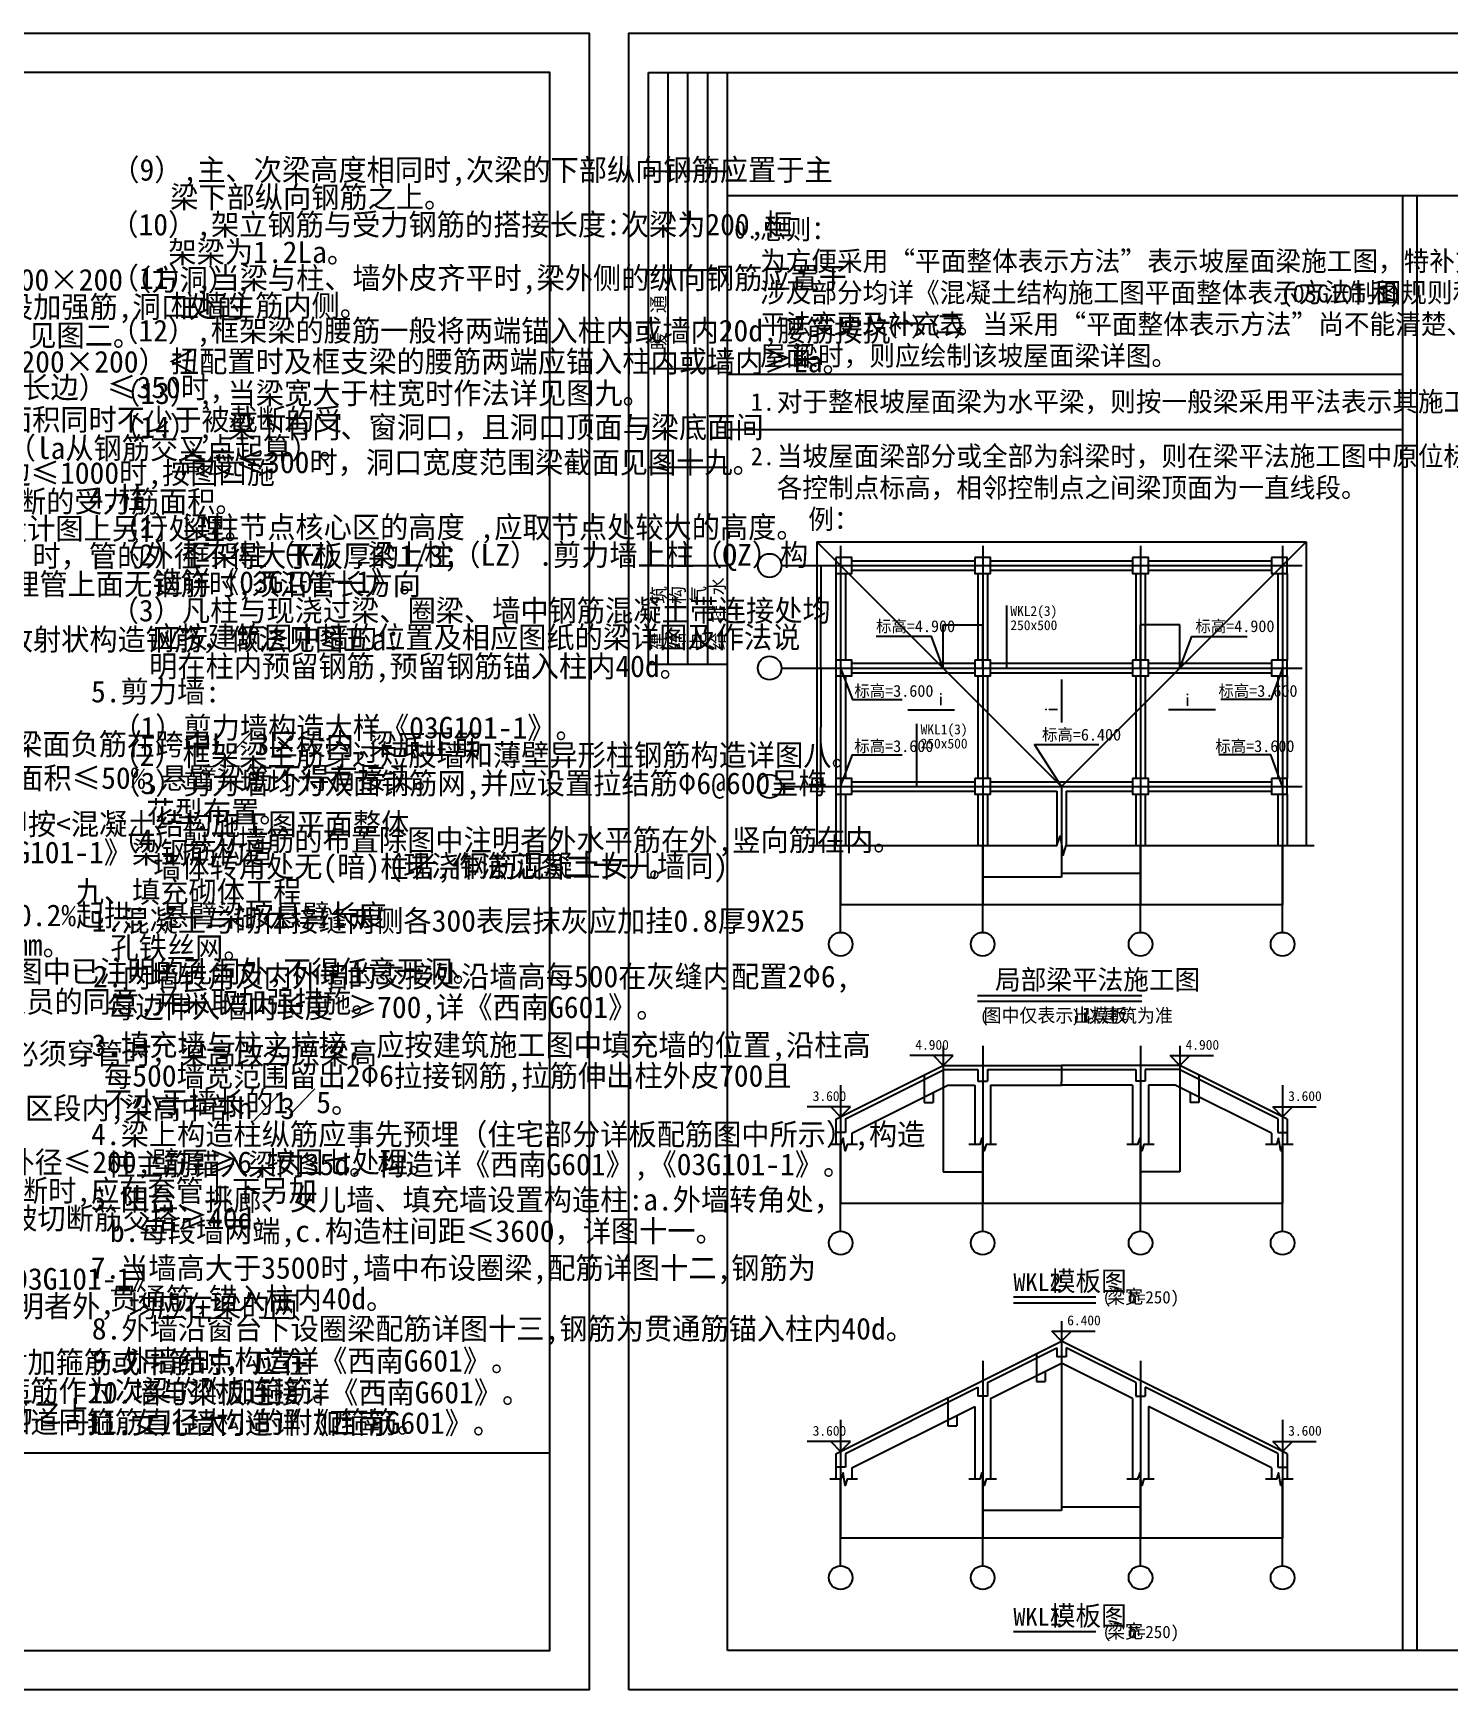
# Model space of a CAD drawing. Header units: metres. Extents: x 353221 to 519218, y 576917 to 745385.
# Drawn here: x 415635 to 451514, y 619717 to 661717 of the extents above; entities that cross this region are included whole.
import ezdxf

# ---------------------------------------------------------------- set-up
doc = ezdxf.new("R2010")
doc.units = ezdxf.units.M
doc.layers.add('PUB_TITLE', color=4, linetype='Continuous')
doc.dimstyles.get("Standard").update_dxf_attribs({"dimtxt": 2.5, "dimasz": 2.5, "dimexe": 1.25, "dimexo": 0.625, "dimtad": 1, "dimcen": 2.5, "dimazin": 3, "dimtfac": 1, "dimtmove": 0, "dimatfit": 3})

# ---------------------------------------------------------------- blocks, each defined once
blk = doc.blocks.new('_LABEL1')
for p, q in [((-150, 20), (-75, 20)), ((-150, 20), (-150, 0)), ((-125, 20), (-125, 0)), ((-100, 20), (-100, 0)), ((-75, 20), (-75, 0)), ((-75, 20), (-75, 0)), ((-75, 20), (0, 20)), ((-50, 20), (-50, 0)), ((-25, 20), (-25, 0)), ((0, 20), (0, 0)), ((-150, 15), (-75, 15)), ((-75, 15), (0, 15)), ((-150, 10), (-75, 10)), ((-75, 10), (0, 10)), ((-150, 5), (-75, 5)), ((-75, 5), (0, 5)), ((-150, 0), (-75, 0)), ((-75, 0), (0, 0))]:
    blk.add_line(p, q)
for s, p in [('建   筑', (-146.45, 15.65)), ('暖  通', (-70.35, 15.73)), ('结   构', (-146.45, 10.91)), ('电   气', (-146.45, 5.65)), ('给 排 水', (-146.45, 0.73))]:
    blk.add_text(s, height=3.51).set_placement(p)
blk = doc.blocks.new('M_S0BKA')
blk.add_lwpolyline([(-0.5, 0.5), (-0.5, -0.5), (0.5, -0.5), (0.5, 0.5)], close=True)
blk = doc.blocks.new('_AXISO')
blk.add_circle((0, 0), 0.5)
blk = doc.blocks.new('_CLOSEDFILLED')
at = {"color": 0, "linetype": 'BYBLOCK'}
blk.add_solid([(-1, 0), (0, 0), (-1, 0)], dxfattribs=at)
blk = doc.blocks.new('*D63')
for p, q in [((444197.45, 646720.49), (443699.2, 646720.49)), ((443699.45, 645620.49), (443699.45, 646720.49)), ((444699.7, 646720.49), (444201.45, 646720.49)), ((444699.45, 645620.49), (444699.45, 646720.49))]:
    blk.add_line(p, q)
at = {"layer": 'Defpoints'}
for p in [(444699.45, 646720.49), (443699.45, 645620.49), (444699.45, 645620.49)]:
    blk.add_point(p, dxfattribs=at)
at = {"layer": 'PUB_TITLE', "xscale": 0.25, "yscale": 0.25}
blk.add_blockref('_CLOSEDFILLED', (443699.45, 646720.49), dxfattribs=at)
at = {"layer": 'PUB_TITLE', "xscale": 0.25, "yscale": 0.25, "rotation": 180}
blk.add_blockref('_CLOSEDFILLED', (444699.45, 646720.49), dxfattribs=at)
at = {"layer": 'PUB_TITLE', "insert": (444199.45, 646720.49), "char_height": 1, "attachment_point": 5}
blk.add_mtext('1000', dxfattribs=at)
blk = doc.blocks.new('*D64')
for p, q in [((438699.45, 645620.49), (438699.45, 646720.49)), ((438699.7, 646720.49), (439197.45, 646720.49)), ((439201.45, 646720.49), (439699.2, 646720.49)), ((439699.45, 645620.49), (439699.45, 646720.49))]:
    blk.add_line(p, q)
at = {"layer": 'Defpoints'}
for p in [(438699.45, 646720.49), (438699.45, 645620.49), (439699.45, 645620.49)]:
    blk.add_point(p, dxfattribs=at)
at = {"layer": 'PUB_TITLE', "xscale": 0.25, "yscale": 0.25, "rotation": 180}
blk.add_blockref('_CLOSEDFILLED', (438699.45, 646720.49), dxfattribs=at)
at = {"layer": 'PUB_TITLE', "xscale": 0.25, "yscale": 0.25}
blk.add_blockref('_CLOSEDFILLED', (439699.45, 646720.49), dxfattribs=at)
at = {"layer": 'PUB_TITLE', "insert": (439199.45, 646720.49), "char_height": 1, "attachment_point": 5}
blk.add_mtext('1000', dxfattribs=at)
blk = doc.blocks.new('*D65')
for p, q in [((435599.45, 648220.49), (435599.45, 646920.49)), ((435599.2, 646920.49), (435598.95, 646920.49)), ((435599.45, 645620.49), (435599.45, 646920.49)), ((435599.45, 646920.49), (435599.45, 646920.49)), ((435599.7, 646920.49), (435599.95, 646920.49))]:
    blk.add_line(p, q)
at = {"layer": 'Defpoints'}
for p in [(435599.45, 648220.49), (435599.45, 646920.49), (435599.45, 645620.49)]:
    blk.add_point(p, dxfattribs=at)
at = {"layer": 'PUB_TITLE', "xscale": 0.25, "yscale": 0.25}
blk.add_blockref('_CLOSEDFILLED', (435599.45, 646920.49), dxfattribs=at)
at = {"layer": 'PUB_TITLE', "xscale": 0.25, "yscale": 0.25, "rotation": 180}
blk.add_blockref('_CLOSEDFILLED', (435599.45, 646920.49), dxfattribs=at)
at = {"layer": 'PUB_TITLE', "insert": (435599.45, 646921.615), "char_height": 1, "attachment_point": 5}
blk.add_mtext('0', dxfattribs=at)
blk = doc.blocks.new('*D103')
for p, q in [((443699.45, 641120.49), (443699.45, 639620.49)), ((447299.45, 641120.49), (447299.45, 639620.49)), ((445497.45, 639620.49), (443699.2, 639620.49)), ((447299.7, 639620.49), (445501.45, 639620.49))]:
    blk.add_line(p, q)
at = {"layer": 'Defpoints'}
for p in [(443699.45, 641120.49), (447299.45, 641120.49), (447299.45, 639620.49)]:
    blk.add_point(p, dxfattribs=at)
at = {"layer": 'PUB_TITLE', "xscale": 0.25, "yscale": 0.25}
blk.add_blockref('_CLOSEDFILLED', (443699.45, 639620.49), dxfattribs=at)
at = {"layer": 'PUB_TITLE', "xscale": 0.25, "yscale": 0.25, "rotation": 180}
blk.add_blockref('_CLOSEDFILLED', (447299.45, 639620.49), dxfattribs=at)
at = {"layer": 'PUB_TITLE', "insert": (445499.45, 639620.49), "char_height": 1, "attachment_point": 5}
blk.add_mtext('3600', dxfattribs=at)
blk = doc.blocks.new('*D104')
for p, q in [((439699.45, 641120.49), (439699.45, 640320.49)), ((441699.45, 641120.49), (441699.45, 640320.49)), ((440697.45, 640320.49), (439699.2, 640320.49)), ((441699.7, 640320.49), (440701.45, 640320.49))]:
    blk.add_line(p, q)
at = {"layer": 'Defpoints'}
for p in [(439699.45, 641120.49), (441699.45, 641120.49), (441699.45, 640320.49)]:
    blk.add_point(p, dxfattribs=at)
at = {"layer": 'PUB_TITLE', "xscale": 0.25, "yscale": 0.25}
blk.add_blockref('_CLOSEDFILLED', (439699.45, 640320.49), dxfattribs=at)
at = {"layer": 'PUB_TITLE', "xscale": 0.25, "yscale": 0.25, "rotation": 180}
blk.add_blockref('_CLOSEDFILLED', (441699.45, 640320.49), dxfattribs=at)
at = {"layer": 'PUB_TITLE', "insert": (440699.45, 640320.49), "char_height": 1, "attachment_point": 5}
blk.add_mtext('2000', dxfattribs=at)
blk = doc.blocks.new('*D105')
for p, q in [((439699.45, 641120.49), (439699.45, 639620.49)), ((443699.45, 641120.49), (443699.45, 639620.49)), ((441697.45, 639620.49), (439699.2, 639620.49)), ((443699.7, 639620.49), (441701.45, 639620.49))]:
    blk.add_line(p, q)
at = {"layer": 'Defpoints'}
for p in [(439699.45, 641120.49), (443699.45, 641120.49), (443699.45, 639620.49)]:
    blk.add_point(p, dxfattribs=at)
at = {"layer": 'PUB_TITLE', "xscale": 0.25, "yscale": 0.25}
blk.add_blockref('_CLOSEDFILLED', (439699.45, 639620.49), dxfattribs=at)
at = {"layer": 'PUB_TITLE', "xscale": 0.25, "yscale": 0.25, "rotation": 180}
blk.add_blockref('_CLOSEDFILLED', (443699.45, 639620.49), dxfattribs=at)
at = {"layer": 'PUB_TITLE', "insert": (441699.45, 639620.49), "char_height": 1, "attachment_point": 5}
blk.add_mtext('4000', dxfattribs=at)
blk = doc.blocks.new('*D106')
for p, q in [((441699.45, 641120.49), (441699.45, 640420.49)), ((443699.45, 641120.49), (443699.45, 640420.49)), ((441699.7, 640420.49), (442697.45, 640420.49)), ((442701.45, 640420.49), (443699.2, 640420.49))]:
    blk.add_line(p, q)
at = {"layer": 'Defpoints'}
for p in [(441699.45, 641120.49), (443699.45, 641120.49), (441699.45, 640420.49)]:
    blk.add_point(p, dxfattribs=at)
at = {"layer": 'PUB_TITLE', "xscale": 0.25, "yscale": 0.25, "rotation": 180}
blk.add_blockref('_CLOSEDFILLED', (441699.45, 640420.49), dxfattribs=at)
at = {"layer": 'PUB_TITLE', "xscale": 0.25, "yscale": 0.25}
blk.add_blockref('_CLOSEDFILLED', (443699.45, 640420.49), dxfattribs=at)
at = {"layer": 'PUB_TITLE', "insert": (442699.45, 640420.49), "char_height": 1, "attachment_point": 5}
blk.add_mtext('2000', dxfattribs=at)
blk = doc.blocks.new('*D107')
for p, q in [((436099.45, 641120.49), (436099.45, 639620.49)), ((439699.45, 641120.49), (439699.45, 639620.49)), ((437897.45, 639620.49), (436099.2, 639620.49)), ((439699.7, 639620.49), (437901.45, 639620.49))]:
    blk.add_line(p, q)
at = {"layer": 'Defpoints'}
for p in [(436099.45, 641120.49), (439699.45, 641120.49), (439699.45, 639620.49)]:
    blk.add_point(p, dxfattribs=at)
at = {"layer": 'PUB_TITLE', "xscale": 0.25, "yscale": 0.25}
blk.add_blockref('_CLOSEDFILLED', (436099.45, 639620.49), dxfattribs=at)
at = {"layer": 'PUB_TITLE', "xscale": 0.25, "yscale": 0.25, "rotation": 180}
blk.add_blockref('_CLOSEDFILLED', (439699.45, 639620.49), dxfattribs=at)
at = {"layer": 'PUB_TITLE', "insert": (437899.45, 639620.49), "char_height": 1, "attachment_point": 5}
blk.add_mtext('3600', dxfattribs=at)
blk = doc.blocks.new('*D108')
for p, q in [((445179.14, 635305.57), (445179.14, 634606.21)), ((444955.53, 634858.36), (444955.53, 634606.21)), ((445064.335, 634606.21), (444955.28, 634606.21)), ((445179.39, 634606.21), (445070.335, 634606.21))]:
    blk.add_line(p, q)
at = {"layer": 'Defpoints'}
for p in [(445179.14, 635305.57), (444955.53, 634858.36), (445179.14, 634606.21)]:
    blk.add_point(p, dxfattribs=at)
at = {"layer": 'PUB_TITLE', "xscale": 0.25, "yscale": 0.25}
blk.add_blockref('_CLOSEDFILLED', (444955.53, 634606.21), dxfattribs=at)
at = {"layer": 'PUB_TITLE', "xscale": 0.25, "yscale": 0.25, "rotation": 180}
blk.add_blockref('_CLOSEDFILLED', (445179.14, 634606.21), dxfattribs=at)
at = {"layer": 'PUB_TITLE', "insert": (445067.335, 634606.21), "char_height": 1, "attachment_point": 5}
blk.add_mtext('223,61', dxfattribs=at)
blk = doc.blocks.new('*D109')
for p, q in [((441699.45, 635545.41), (441699.45, 635126.75)), ((441699.2, 635126.75), (441698.95, 635126.75)), ((441699.45, 635045.41), (441699.45, 635126.75)), ((441699.45, 635126.75), (441699.45, 635126.75)), ((441699.7, 635126.75), (441699.95, 635126.75))]:
    blk.add_line(p, q)
at = {"layer": 'Defpoints'}
for p in [(441699.45, 635545.41), (441699.45, 635126.75), (441699.45, 635045.41)]:
    blk.add_point(p, dxfattribs=at)
at = {"layer": 'PUB_TITLE', "xscale": 0.25, "yscale": 0.25}
blk.add_blockref('_CLOSEDFILLED', (441699.45, 635126.75), dxfattribs=at)
at = {"layer": 'PUB_TITLE', "xscale": 0.25, "yscale": 0.25, "rotation": 180}
blk.add_blockref('_CLOSEDFILLED', (441699.45, 635126.75), dxfattribs=at)
at = {"layer": 'PUB_TITLE', "insert": (441699.45, 635127.875), "char_height": 1, "attachment_point": 5}
blk.add_mtext('0', dxfattribs=at)
blk = doc.blocks.new('*D110')
for p, q in [((438219.77, 635305.57), (438219.77, 634606.21)), ((438443.38, 634858.36), (438443.38, 634606.21)), ((438220.02, 634606.21), (438328.575, 634606.21)), ((438334.575, 634606.21), (438443.13, 634606.21))]:
    blk.add_line(p, q)
at = {"layer": 'Defpoints'}
for p in [(438219.77, 635305.57), (438443.38, 634858.36), (438219.77, 634606.21)]:
    blk.add_point(p, dxfattribs=at)
at = {"layer": 'PUB_TITLE', "xscale": 0.25, "yscale": 0.25, "rotation": 180}
blk.add_blockref('_CLOSEDFILLED', (438219.77, 634606.21), dxfattribs=at)
at = {"layer": 'PUB_TITLE', "xscale": 0.25, "yscale": 0.25}
blk.add_blockref('_CLOSEDFILLED', (438443.38, 634606.21), dxfattribs=at)
at = {"layer": 'PUB_TITLE', "insert": (438331.575, 634606.21), "char_height": 1, "attachment_point": 5}
blk.add_mtext('223,61', dxfattribs=at)
blk = doc.blocks.new('*D111')
for p, q in [((441059.77, 628240.78), (441059.77, 627531.96)), ((441060.02, 627531.96), (441168.575, 627531.96)), ((441174.575, 627531.96), (441283.13, 627531.96)), ((441283.38, 627793.56), (441283.38, 627531.96))]:
    blk.add_line(p, q)
at = {"layer": 'Defpoints'}
for p in [(441059.77, 628240.78), (441059.77, 627531.96), (441283.38, 627793.56)]:
    blk.add_point(p, dxfattribs=at)
at = {"layer": 'PUB_TITLE', "xscale": 0.25, "yscale": 0.25, "rotation": 180}
blk.add_blockref('_CLOSEDFILLED', (441059.77, 627531.96), dxfattribs=at)
at = {"layer": 'PUB_TITLE', "xscale": 0.25, "yscale": 0.25}
blk.add_blockref('_CLOSEDFILLED', (441283.38, 627531.96), dxfattribs=at)
at = {"layer": 'PUB_TITLE', "insert": (441171.575, 627531.96), "char_height": 1, "attachment_point": 5}
blk.add_mtext('223,61', dxfattribs=at)
blk = doc.blocks.new('*D112')
for p, q in [((441699.45, 625060.62), (441699.45, 624360.62)), ((443699.45, 625060.62), (443699.45, 624360.62)), ((441699.7, 624360.62), (442697.45, 624360.62)), ((442701.45, 624360.62), (443699.2, 624360.62))]:
    blk.add_line(p, q)
at = {"layer": 'Defpoints'}
for p in [(441699.45, 625060.62), (443699.45, 625060.62), (441699.45, 624360.62)]:
    blk.add_point(p, dxfattribs=at)
at = {"layer": 'PUB_TITLE', "xscale": 0.25, "yscale": 0.25, "rotation": 180}
blk.add_blockref('_CLOSEDFILLED', (441699.45, 624360.62), dxfattribs=at)
at = {"layer": 'PUB_TITLE', "xscale": 0.25, "yscale": 0.25}
blk.add_blockref('_CLOSEDFILLED', (443699.45, 624360.62), dxfattribs=at)
at = {"layer": 'PUB_TITLE', "insert": (442699.45, 624360.62), "char_height": 1, "attachment_point": 5}
blk.add_mtext('2000', dxfattribs=at)
blk = doc.blocks.new('*D113')
for p, q in [((439699.45, 625060.62), (439699.45, 624260.62)), ((441699.45, 625060.62), (441699.45, 624260.62)), ((440697.45, 624260.62), (439699.2, 624260.62)), ((441699.7, 624260.62), (440701.45, 624260.62))]:
    blk.add_line(p, q)
at = {"layer": 'Defpoints'}
for p in [(439699.45, 625060.62), (441699.45, 625060.62), (441699.45, 624260.62)]:
    blk.add_point(p, dxfattribs=at)
at = {"layer": 'PUB_TITLE', "xscale": 0.25, "yscale": 0.25}
blk.add_blockref('_CLOSEDFILLED', (439699.45, 624260.62), dxfattribs=at)
at = {"layer": 'PUB_TITLE', "xscale": 0.25, "yscale": 0.25, "rotation": 180}
blk.add_blockref('_CLOSEDFILLED', (441699.45, 624260.62), dxfattribs=at)
at = {"layer": 'PUB_TITLE', "insert": (440699.45, 624260.62), "char_height": 1, "attachment_point": 5}
blk.add_mtext('2000', dxfattribs=at)
blk = doc.blocks.new('*D114')
for p, q in [((438819.77, 627120.78), (438819.77, 626411.96)), ((439043.38, 626673.56), (439043.38, 626411.96)), ((438820.02, 626411.96), (438928.575, 626411.96)), ((438934.575, 626411.96), (439043.13, 626411.96))]:
    blk.add_line(p, q)
at = {"layer": 'Defpoints'}
for p in [(438819.77, 627120.78), (439043.38, 626673.56), (438819.77, 626411.96)]:
    blk.add_point(p, dxfattribs=at)
at = {"layer": 'PUB_TITLE', "xscale": 0.25, "yscale": 0.25, "rotation": 180}
blk.add_blockref('_CLOSEDFILLED', (438819.77, 626411.96), dxfattribs=at)
at = {"layer": 'PUB_TITLE', "xscale": 0.25, "yscale": 0.25}
blk.add_blockref('_CLOSEDFILLED', (439043.38, 626411.96), dxfattribs=at)
at = {"layer": 'PUB_TITLE', "insert": (438931.575, 626411.96), "char_height": 1, "attachment_point": 5}
blk.add_mtext('223,61', dxfattribs=at)
blk = doc.blocks.new('*D115')
for p, q in [((436099.45, 633545.41), (436099.45, 632045.41)), ((439699.45, 633545.41), (439699.45, 632045.41)), ((437897.45, 632045.41), (436099.2, 632045.41)), ((439699.7, 632045.41), (437901.45, 632045.41))]:
    blk.add_line(p, q)
at = {"layer": 'Defpoints'}
for p in [(436099.45, 633545.41), (439699.45, 633545.41), (439699.45, 632045.41)]:
    blk.add_point(p, dxfattribs=at)
at = {"layer": 'PUB_TITLE', "xscale": 0.25, "yscale": 0.25}
blk.add_blockref('_CLOSEDFILLED', (436099.45, 632045.41), dxfattribs=at)
at = {"layer": 'PUB_TITLE', "xscale": 0.25, "yscale": 0.25, "rotation": 180}
blk.add_blockref('_CLOSEDFILLED', (439699.45, 632045.41), dxfattribs=at)
at = {"layer": 'PUB_TITLE', "insert": (437899.45, 632045.41), "char_height": 1, "attachment_point": 5}
blk.add_mtext('3600', dxfattribs=at)
blk = doc.blocks.new('*D116')
for p, q in [((439699.45, 633545.41), (439699.45, 632045.41)), ((443699.45, 633545.41), (443699.45, 632045.41)), ((441697.45, 632045.41), (439699.2, 632045.41)), ((443699.7, 632045.41), (441701.45, 632045.41))]:
    blk.add_line(p, q)
at = {"layer": 'Defpoints'}
for p in [(439699.45, 633545.41), (443699.45, 633545.41), (443699.45, 632045.41)]:
    blk.add_point(p, dxfattribs=at)
at = {"layer": 'PUB_TITLE', "xscale": 0.25, "yscale": 0.25}
blk.add_blockref('_CLOSEDFILLED', (439699.45, 632045.41), dxfattribs=at)
at = {"layer": 'PUB_TITLE', "xscale": 0.25, "yscale": 0.25, "rotation": 180}
blk.add_blockref('_CLOSEDFILLED', (443699.45, 632045.41), dxfattribs=at)
at = {"layer": 'PUB_TITLE', "insert": (441699.45, 632045.41), "char_height": 1, "attachment_point": 5}
blk.add_mtext('4000', dxfattribs=at)
blk = doc.blocks.new('*D117')
for p, q in [((443699.45, 633545.41), (443699.45, 632045.41)), ((447299.45, 633545.41), (447299.45, 632045.41)), ((445497.45, 632045.41), (443699.2, 632045.41)), ((447299.7, 632045.41), (445501.45, 632045.41))]:
    blk.add_line(p, q)
at = {"layer": 'Defpoints'}
for p in [(443699.45, 633545.41), (447299.45, 633545.41), (447299.45, 632045.41)]:
    blk.add_point(p, dxfattribs=at)
at = {"layer": 'PUB_TITLE', "xscale": 0.25, "yscale": 0.25}
blk.add_blockref('_CLOSEDFILLED', (443699.45, 632045.41), dxfattribs=at)
at = {"layer": 'PUB_TITLE', "xscale": 0.25, "yscale": 0.25, "rotation": 180}
blk.add_blockref('_CLOSEDFILLED', (447299.45, 632045.41), dxfattribs=at)
at = {"layer": 'PUB_TITLE', "insert": (445499.45, 632045.41), "char_height": 1, "attachment_point": 5}
blk.add_mtext('3600', dxfattribs=at)
blk = doc.blocks.new('*D118')
for p, q in [((438699.45, 633545.41), (438699.45, 632845.41)), ((439699.45, 633545.41), (439699.45, 632845.41)), ((438699.7, 632845.41), (439197.45, 632845.41)), ((439201.45, 632845.41), (439699.2, 632845.41))]:
    blk.add_line(p, q)
at = {"layer": 'Defpoints'}
for p in [(438699.45, 633545.41), (439699.45, 633545.41), (438699.45, 632845.41)]:
    blk.add_point(p, dxfattribs=at)
at = {"layer": 'PUB_TITLE', "xscale": 0.25, "yscale": 0.25, "rotation": 180}
blk.add_blockref('_CLOSEDFILLED', (438699.45, 632845.41), dxfattribs=at)
at = {"layer": 'PUB_TITLE', "xscale": 0.25, "yscale": 0.25}
blk.add_blockref('_CLOSEDFILLED', (439699.45, 632845.41), dxfattribs=at)
at = {"layer": 'PUB_TITLE', "insert": (439199.45, 632845.41), "char_height": 1, "attachment_point": 5}
blk.add_mtext('1000', dxfattribs=at)
blk = doc.blocks.new('*D119')
for p, q in [((443699.45, 633545.41), (443699.45, 632845.41)), ((444699.45, 633545.41), (444699.45, 632845.41)), ((444197.45, 632845.41), (443699.2, 632845.41)), ((444699.7, 632845.41), (444201.45, 632845.41))]:
    blk.add_line(p, q)
at = {"layer": 'Defpoints'}
for p in [(443699.45, 633545.41), (444699.45, 633545.41), (444699.45, 632845.41)]:
    blk.add_point(p, dxfattribs=at)
at = {"layer": 'PUB_TITLE', "xscale": 0.25, "yscale": 0.25}
blk.add_blockref('_CLOSEDFILLED', (443699.45, 632845.41), dxfattribs=at)
at = {"layer": 'PUB_TITLE', "xscale": 0.25, "yscale": 0.25, "rotation": 180}
blk.add_blockref('_CLOSEDFILLED', (444699.45, 632845.41), dxfattribs=at)
at = {"layer": 'PUB_TITLE', "insert": (444199.45, 632845.41), "char_height": 1, "attachment_point": 5}
blk.add_mtext('1000', dxfattribs=at)
blk = doc.blocks.new('*D120')
for p, q in [((443699.45, 625060.62), (443699.45, 623560.62)), ((447299.45, 625060.62), (447299.45, 623560.62)), ((445497.45, 623560.62), (443699.2, 623560.62)), ((447299.7, 623560.62), (445501.45, 623560.62))]:
    blk.add_line(p, q)
at = {"layer": 'Defpoints'}
for p in [(443699.45, 625060.62), (447299.45, 625060.62), (447299.45, 623560.62)]:
    blk.add_point(p, dxfattribs=at)
at = {"layer": 'PUB_TITLE', "xscale": 0.25, "yscale": 0.25}
blk.add_blockref('_CLOSEDFILLED', (443699.45, 623560.62), dxfattribs=at)
at = {"layer": 'PUB_TITLE', "xscale": 0.25, "yscale": 0.25, "rotation": 180}
blk.add_blockref('_CLOSEDFILLED', (447299.45, 623560.62), dxfattribs=at)
at = {"layer": 'PUB_TITLE', "insert": (445499.45, 623560.62), "char_height": 1, "attachment_point": 5}
blk.add_mtext('3600', dxfattribs=at)
blk = doc.blocks.new('*D121')
for p, q in [((436099.45, 625060.62), (436099.45, 623560.62)), ((439699.45, 625060.62), (439699.45, 623560.62)), ((437897.45, 623560.62), (436099.2, 623560.62)), ((439699.7, 623560.62), (437901.45, 623560.62))]:
    blk.add_line(p, q)
at = {"layer": 'Defpoints'}
for p in [(436099.45, 625060.62), (439699.45, 625060.62), (439699.45, 623560.62)]:
    blk.add_point(p, dxfattribs=at)
at = {"layer": 'PUB_TITLE', "xscale": 0.25, "yscale": 0.25}
blk.add_blockref('_CLOSEDFILLED', (436099.45, 623560.62), dxfattribs=at)
at = {"layer": 'PUB_TITLE', "xscale": 0.25, "yscale": 0.25, "rotation": 180}
blk.add_blockref('_CLOSEDFILLED', (439699.45, 623560.62), dxfattribs=at)
at = {"layer": 'PUB_TITLE', "insert": (437899.45, 623560.62), "char_height": 1, "attachment_point": 5}
blk.add_mtext('3600', dxfattribs=at)
blk = doc.blocks.new('*D122')
for p, q in [((439699.45, 625060.62), (439699.45, 623560.62)), ((443699.45, 625060.62), (443699.45, 623560.62)), ((441697.45, 623560.62), (439699.2, 623560.62)), ((443699.7, 623560.62), (441701.45, 623560.62))]:
    blk.add_line(p, q)
at = {"layer": 'Defpoints'}
for p in [(439699.45, 625060.62), (443699.45, 625060.62), (443699.45, 623560.62)]:
    blk.add_point(p, dxfattribs=at)
at = {"layer": 'PUB_TITLE', "xscale": 0.25, "yscale": 0.25}
blk.add_blockref('_CLOSEDFILLED', (439699.45, 623560.62), dxfattribs=at)
at = {"layer": 'PUB_TITLE', "xscale": 0.25, "yscale": 0.25, "rotation": 180}
blk.add_blockref('_CLOSEDFILLED', (443699.45, 623560.62), dxfattribs=at)
at = {"layer": 'PUB_TITLE', "insert": (441699.45, 623560.62), "char_height": 1, "attachment_point": 5}
blk.add_mtext('4000', dxfattribs=at)
blk = doc.blocks.new('*D123')
for p, q in [((435599.45, 645620.49), (435599.45, 644120.49)), ((435599.2, 644120.49), (435598.95, 644120.49)), ((435599.45, 642620.49), (435599.45, 644120.49)), ((435599.45, 644120.49), (435599.45, 644120.49)), ((435599.7, 644120.49), (435599.95, 644120.49))]:
    blk.add_line(p, q)
at = {"layer": 'Defpoints'}
for p in [(435599.45, 645620.49), (435599.45, 644120.49), (435599.45, 642620.49)]:
    blk.add_point(p, dxfattribs=at)
at = {"layer": 'PUB_TITLE', "xscale": 0.25, "yscale": 0.25}
blk.add_blockref('_CLOSEDFILLED', (435599.45, 644120.49), dxfattribs=at)
at = {"layer": 'PUB_TITLE', "xscale": 0.25, "yscale": 0.25, "rotation": 180}
blk.add_blockref('_CLOSEDFILLED', (435599.45, 644120.49), dxfattribs=at)
at = {"layer": 'PUB_TITLE', "insert": (435599.45, 644121.615), "char_height": 1, "attachment_point": 5}
blk.add_mtext('0', dxfattribs=at)

msp = doc.modelspace()

# ---------------------------------------------------------------- linework, layer by layer
at = {"layer": 'PUB_TITLE'}
for p, q in [((450348.48, 620716.65), (450348.48, 657588.02)), ((450713.72, 620716.65), (450713.72, 657588.02)), ((450348.48, 653059.72), (433230.4, 653059.72)), ((450348.48, 651663.9), (433230.4, 651663.9)), ((435499.45, 648820.49), (447899.45, 648820.49)), ((435499.45, 648820.49), (441699.45, 642620.49)), ((435499.45, 648820.49), (435499.45, 641120.49)), ((436099.45, 648720.49), (436099.45, 641120.49)), ((439699.45, 648720.49), (439699.45, 641120.49)), ((447899.45, 648820.49), (441699.45, 642620.49)), ((443699.45, 648720.49), (443699.45, 641120.49)), ((447299.45, 648720.49), (447299.45, 641120.49)), ((447899.45, 648820.49), (447899.45, 641120.49)), ((434599.45, 648220.49), (435599.45, 648220.49)), ((435599.45, 648220.49), (447799.45, 648220.49)), ((436379.45, 648340.49), (439499.45, 648340.49)), ((436379.45, 648100.49), (439499.45, 648100.49)), ((439899.45, 648340.49), (443499.45, 648340.49)), ((439899.45, 648100.49), (443499.45, 648100.49)), ((443899.45, 648340.49), (447019.45, 648340.49)), ((443899.45, 648100.49), (447019.45, 648100.49)), ((435979.45, 648020.49), (435979.45, 645820.49)), ((436219.45, 648020.49), (436219.45, 645820.49)), ((439579.45, 648020.49), (439579.45, 645820.49)), ((439819.45, 648020.49), (439819.45, 645820.49)), ((443579.45, 648020.49), (443579.45, 645820.49)), ((443819.45, 648020.49), (443819.45, 645820.49)), ((447179.45, 648020.49), (447179.45, 645820.49)), ((447419.45, 648020.49), (447419.45, 645820.49)), ((440299.45, 647206.56), (440299.45, 645620.49)), ((434599.45, 645620.49), (435599.45, 645620.49)), ((435599.45, 645620.49), (447799.45, 645620.49)), ((436379.45, 645740.49), (439499.45, 645740.49)), ((439899.45, 645740.49), (443499.45, 645740.49)), ((443899.45, 645740.49), (447019.45, 645740.49)), ((435979.45, 645420.49), (435979.45, 642820.49)), ((436219.45, 645420.49), (436219.45, 642820.49)), ((436379.45, 645500.49), (439499.45, 645500.49)), ((439579.45, 645420.49), (439579.45, 642820.49)), ((439819.45, 645420.49), (439819.45, 642820.49)), ((439899.45, 645500.49), (443499.45, 645500.49)), ((443579.45, 645420.49), (443579.45, 642820.49)), ((443819.45, 645420.49), (443819.45, 642820.49)), ((443899.45, 645500.49), (447019.45, 645500.49)), ((447179.45, 645420.49), (447179.45, 642820.49)), ((447419.45, 645420.49), (447419.45, 642820.49)), ((438024.76, 644206.56), (438024.76, 642620.49)), ((441011.66, 643685.32), (442643.64, 643685.32)), ((441699.45, 642620.49), (441011.66, 643685.32)), ((434599.45, 642620.49), (435599.45, 642620.49)), ((435599.45, 642620.49), (447799.45, 642620.49)), ((436379.45, 642740.49), (439499.45, 642740.49)), ((439899.45, 642740.49), (443499.45, 642740.49)), ((441699.45, 642620.49), (441699.45, 641120.49)), ((443899.45, 642740.49), (447019.45, 642740.49)), ((435979.45, 642420.49), (435979.45, 641120.49)), ((436219.45, 642420.49), (436219.45, 641120.49)), ((436379.45, 642500.49), (439499.45, 642500.49)), ((439579.45, 642420.49), (439579.45, 641120.49)), ((439819.45, 642420.49), (439819.45, 641120.49)), ((439899.45, 642500.49), (441579.45, 642500.49)), ((441579.45, 642500.49), (441579.45, 641120.49)), ((441819.45, 642500.49), (441819.45, 641120.49)), ((441819.45, 642500.49), (443499.45, 642500.49)), ((443579.45, 642420.49), (443579.45, 641120.49)), ((443819.45, 642420.49), (443819.45, 641120.49)), ((443899.45, 642500.49), (447019.45, 642500.49)), ((447179.45, 642420.49), (447179.45, 641120.49)), ((447419.45, 642420.49), (447419.45, 641120.49)), ((436099.45, 638920.49), (436099.45, 641120.49)), ((439699.45, 638920.49), (439699.45, 641120.49)), ((443699.45, 638920.49), (443699.45, 641120.49)), ((447299.45, 638920.49), (447299.45, 641120.49)), ((438699.45, 636045.41), (438699.45, 633545.41)), ((439699.45, 636045.41), (439699.45, 633545.41)), ((443699.45, 636045.41), (443699.45, 633545.41)), ((444699.45, 636045.41), (444699.45, 633545.41)), ((435979.45, 634185.41), (438699.45, 635545.41)), ((438699.45, 635795.41), (437849.45, 635795.41)), ((438449.45, 635795.41), (438699.45, 635545.41)), ((438949.45, 635795.41), (438449.45, 635795.41)), ((438699.45, 635545.41), (438949.45, 635795.41)), ((438699.45, 635545.41), (441699.45, 635545.41)), ((444699.45, 635545.41), (441699.45, 635545.41)), ((444449.45, 635795.41), (444949.45, 635795.41)), ((444699.45, 635545.41), (444449.45, 635795.41)), ((444699.45, 635795.41), (445549.45, 635795.41)), ((444949.45, 635795.41), (444699.45, 635545.41)), ((447419.45, 634185.41), (444699.45, 635545.41)), ((436099.45, 635045.41), (436099.45, 633545.41)), ((436219.45, 634193.61), (438723.06, 635445.41)), ((436379.45, 633826.39), (438817.49, 635045.41)), ((438723.06, 635445.41), (439579.45, 635445.41)), ((438817.49, 635045.41), (439499.45, 635045.41)), ((439499.45, 635045.41), (439499.45, 633545.41)), ((439579.45, 635445.41), (439579.45, 635145.41)), ((439579.45, 635145.41), (439819.45, 635145.41)), ((439819.45, 635445.41), (439819.45, 635145.41)), ((439819.45, 635445.41), (443579.45, 635445.41)), ((439899.45, 635045.41), (439899.45, 633545.41)), ((439899.45, 635045.41), (441699.45, 635045.41)), ((443499.45, 635045.41), (441699.45, 635045.41)), ((443499.45, 635045.41), (443499.45, 633545.41)), ((443579.45, 635445.41), (443579.45, 635145.41)), ((443819.45, 635145.41), (443579.45, 635145.41)), ((444675.85, 635445.41), (443819.45, 635445.41)), ((443819.45, 635445.41), (443819.45, 635145.41)), ((443899.45, 635045.41), (443899.45, 633545.41)), ((444581.42, 635045.41), (443899.45, 635045.41)), ((447019.45, 633826.39), (444581.42, 635045.41)), ((447179.45, 634193.61), (444675.85, 635445.41)), ((447299.45, 635045.41), (447299.45, 633545.41)), ((436099.45, 634495.41), (435249.45, 634495.41)), ((435849.45, 634495.41), (436099.45, 634245.41)), ((436349.45, 634495.41), (435849.45, 634495.41)), ((436099.45, 634245.41), (436349.45, 634495.41)), ((447049.45, 634495.41), (447549.45, 634495.41)), ((447299.45, 634245.41), (447049.45, 634495.41)), ((447299.45, 634495.41), (448149.45, 634495.41)), ((447549.45, 634495.41), (447299.45, 634245.41)), ((435979.45, 634185.41), (435979.45, 633545.41)), ((436219.45, 633845.41), (435979.45, 633845.41)), ((436219.45, 634193.61), (436219.45, 633845.41)), ((436379.45, 633826.39), (436379.45, 633545.41)), ((447019.45, 633826.39), (447019.45, 633545.41)), ((447179.45, 634193.61), (447179.45, 633845.41)), ((447179.45, 633845.41), (447419.45, 633845.41)), ((447419.45, 634185.41), (447419.45, 633545.41)), ((436099.45, 631345.41), (436099.45, 633545.41)), ((439699.45, 631345.41), (439699.45, 633545.41)), ((443699.45, 631345.41), (443699.45, 633545.41)), ((447299.45, 631345.41), (447299.45, 633545.41)), ((441449.45, 628810.62), (441949.45, 628810.62)), ((441699.45, 628560.62), (441449.45, 628810.62)), ((441699.45, 629060.62), (441699.45, 625060.62)), ((441699.45, 628810.62), (442549.45, 628810.62)), ((441949.45, 628810.62), (441699.45, 628560.62)), ((435979.45, 625700.62), (441699.45, 628560.62)), ((439819.45, 627508.81), (441579.45, 628388.81)), ((441579.45, 628388.81), (441579.45, 628160.62)), ((447419.45, 625700.62), (441699.45, 628560.62)), ((441819.45, 628388.81), (441819.45, 628160.62)), ((443579.45, 627508.81), (441819.45, 628388.81)), ((439699.45, 628060.62), (439699.45, 625060.62)), ((439899.45, 627101.6), (441699.45, 628001.6)), ((441819.45, 628160.62), (441579.45, 628160.62)), ((443499.45, 627101.6), (441699.45, 628001.6)), ((443699.45, 628060.62), (443699.45, 625060.62)), ((439819.45, 627508.81), (439819.45, 627160.62)), ((443579.45, 627508.81), (443579.45, 627160.62)), ((436219.45, 625708.81), (439579.45, 627388.81)), ((439579.45, 627388.81), (439579.45, 627160.62)), ((439819.45, 627160.62), (439579.45, 627160.62)), ((439899.45, 627101.6), (439899.45, 625060.62)), ((443499.45, 627101.6), (443499.45, 625060.62)), ((443579.45, 627160.62), (443819.45, 627160.62)), ((443819.45, 627388.81), (443819.45, 627160.62)), ((447179.45, 625708.81), (443819.45, 627388.81)), ((436379.45, 625341.6), (439499.45, 626901.6)), ((439499.45, 626901.6), (439499.45, 625060.62)), ((443899.45, 626901.6), (443899.45, 625060.62)), ((447019.45, 625341.6), (443899.45, 626901.6)), ((436099.45, 626560.62), (436099.45, 625060.62)), ((447299.45, 626560.62), (447299.45, 625060.62)), ((436099.45, 626010.62), (435249.45, 626010.62)), ((436349.45, 626010.62), (435849.45, 626010.62)), ((435849.45, 626010.62), (436099.45, 625760.62)), ((436099.45, 625760.62), (436349.45, 626010.62)), ((447049.45, 626010.62), (447549.45, 626010.62)), ((447299.45, 625760.62), (447049.45, 626010.62)), ((447299.45, 626010.62), (448149.45, 626010.62)), ((447549.45, 626010.62), (447299.45, 625760.62)), ((435979.45, 625700.62), (435979.45, 625060.62)), ((436219.45, 625708.81), (436219.45, 625360.62)), ((447179.45, 625708.81), (447179.45, 625360.62)), ((447419.45, 625700.62), (447419.45, 625060.62)), ((436219.45, 625360.62), (435979.45, 625360.62)), ((436099.45, 622860.62), (436099.45, 625060.62)), ((436379.45, 625341.6), (436379.45, 625060.62)), ((439699.45, 622860.62), (439699.45, 625060.62)), ((443699.45, 622860.62), (443699.45, 625060.62)), ((447019.45, 625341.6), (447019.45, 625060.62)), ((447179.45, 625360.62), (447419.45, 625360.62)), ((447299.45, 622860.62), (447299.45, 625060.62))]:
    msp.add_line(p, q, dxfattribs=at)
for points in [[(370330.4, 619716.65), (370330.4, 661716.65), (429730.4, 661716.65), (429730.4, 619716.65)], [(430730.4, 619716.65), (430730.4, 661716.65), (490130.4, 661716.65), (490130.4, 619716.65)], [(372830.4, 620716.65), (428730.4, 620716.65), (428730.4, 660716.65), (372830.4, 660716.65)], [(433230.4, 620716.65), (433230.4, 660716.65), (489130.4, 660716.65), (489130.4, 620716.65)], [(428730.4, 620716.65), (428730.4, 625716.65), (410730.4, 625716.65), (410730.4, 620716.65)], [(428730.4, 620716.65), (428730.4, 625716.65), (410730.4, 625716.65), (410730.4, 620716.65)]]:
    msp.add_lwpolyline(points, close=True, dxfattribs=at)
for points in [[(489130.4, 657588.02), (433230.4, 657588.02)], [(438699.45, 645620.49), (438399.45, 646420.49), (436999.45, 646420.49)], [(444699.45, 645620.49), (444999.45, 646420.49), (446399.45, 646420.49)], [(436099.45, 645620.49), (436399.45, 644820.49), (437660.95, 644820.49)], [(447299.45, 645620.49), (446999.45, 644820.49), (445737.95, 644820.49)], [(441697.03, 645327.01), (441697.03, 644241.94)], [(437803.12, 644560.58), (438987.14, 644560.58)], [(445595.79, 644560.58), (444411.77, 644560.58)], [(436099.45, 642620.49), (436399.45, 643420.49), (437660.95, 643420.49)], [(447299.45, 642620.49), (446999.45, 643420.49), (445681.37, 643420.49)], [(435299.45, 641120.49), (441579.45, 641120.49), (441659.45, 641360.49), (441739.45, 640880.49), (441819.45, 641120.49), (448099.45, 641120.49)], [(439569.35, 637322.51), (443733.82, 637322.51)], [(439569.35, 637172.51), (443733.82, 637172.51)], [(436529.45, 633545.41), (436266.3, 633545.41), (436212.97, 633385.41), (436159.63, 633705.41), (436106.3, 633545.41), (435829.45, 633545.41)], [(440049.45, 633545.41), (439786.3, 633545.41), (439732.97, 633385.41), (439679.63, 633705.41), (439626.3, 633545.41), (439349.45, 633545.41)], [(444049.45, 633545.41), (443786.3, 633545.41), (443732.97, 633385.41), (443679.63, 633705.41), (443626.3, 633545.41), (443349.45, 633545.41)], [(447569.45, 633545.41), (447306.3, 633545.41), (447252.97, 633385.41), (447199.63, 633705.41), (447146.3, 633545.41), (446869.45, 633545.41)], [(440477.75, 629680.43), (442564.83, 629680.43)], [(440477.75, 629530.43), (442564.83, 629530.43)], [(436529.45, 625060.62), (436266.3, 625060.62), (436212.97, 624900.62), (436159.63, 625220.62), (436106.3, 625060.62), (435829.45, 625060.62)], [(440049.45, 625060.62), (439786.3, 625060.62), (439732.97, 624900.62), (439679.63, 625220.62), (439626.3, 625060.62), (439349.45, 625060.62)], [(444049.45, 625060.62), (443786.3, 625060.62), (443732.97, 624900.62), (443679.63, 625220.62), (443626.3, 625060.62), (443349.45, 625060.62)], [(447569.45, 625060.62), (447306.3, 625060.62), (447252.97, 624900.62), (447199.63, 625220.62), (447146.3, 625060.62), (446869.45, 625060.62)], [(440477.75, 621195.64), (442564.83, 621195.64)]]:
    msp.add_lwpolyline(points, dxfattribs=at)

# ---------------------------------------------------------------- block references
at = {"layer": 'PUB_TITLE', "xscale": 100, "yscale": 100, "zscale": 100, "rotation": 90}
msp.add_blockref('_LABEL1', (433230.4, 660716.65), dxfattribs=at)
at = {"layer": 'PUB_TITLE'}
for name, p, xscale, yscale, zscale in [('_AXISO', (434299.45, 648220.49), 600, 600, 600), ('M_S0BKA', (436179.45, 648220.49), 400, 400, 400), ('M_S0BKA', (439699.45, 648220.49), 400, 400, 400), ('M_S0BKA', (443699.45, 648220.49), 400, 400, 400), ('M_S0BKA', (447219.45, 648220.49), 400, 400, 400), ('_AXISO', (434299.45, 645620.49), 600, 600, 600), ('M_S0BKA', (436179.45, 645620.49), 400, 400, 400), ('M_S0BKA', (439699.45, 645620.49), 400, 400, 400), ('M_S0BKA', (443699.45, 645620.49), 400, 400, 400), ('M_S0BKA', (447219.45, 645620.49), 400, 400, 400), ('_AXISO', (434299.45, 642620.49), 600, 600, 600), ('M_S0BKA', (436179.45, 642620.49), 400, 400, 400), ('M_S0BKA', (439699.45, 642620.49), 400, 400, 400), ('M_S0BKA', (443699.45, 642620.49), 400, 400, 400), ('M_S0BKA', (447219.45, 642620.49), 400, 400, 400), ('_AXISO', (436099.45, 638620.49), 600, 600, 600), ('_AXISO', (439699.45, 638620.49), 600, 600, 600), ('_AXISO', (443699.45, 638620.49), 600, 600, 600), ('_AXISO', (447299.45, 638620.49), 600, 600, 600), ('_AXISO', (436099.45, 631045.41), 600, 600, 600), ('_AXISO', (439699.45, 631045.41), 600, 600, 600), ('_AXISO', (443699.45, 631045.41), 600, 600, 600), ('_AXISO', (447299.45, 631045.41), 600, 600, 600), ('_AXISO', (436099.45, 622560.62), 600, 600, 600), ('_AXISO', (439699.45, 622560.62), 600, 600, 600), ('_AXISO', (443699.45, 622560.62), 600, 600, 600), ('_AXISO', (447299.45, 622560.62), 600, 600, 600)]:
    msp.add_blockref(name, p, dxfattribs=dict(at, xscale=xscale, yscale=yscale, zscale=zscale))

# ---------------------------------------------------------------- texts
for s, height, p in [('（9）,主、次梁高度相同时,次梁的下部纵向钢筋应置于主', 550, (417616.02, 657977.24)), ('梁下部纵向钢筋之上。', 550, (419107.92, 657286.97)), ('（10）,架立钢筋与受力钢筋的搭接长度:次梁为200,框', 550, (417591.11, 656590.08)), ('0.', 450, (433400.67, 656507.4)), ('总则：', 500, (434057.66, 656489.99)), ('架梁为1.2La。', 550, (419063.59, 655891.4)), ('为方便采用“平面整体表示方法”表示坡屋面梁施工图，特补充本制图规则和构造详图，未', 500, (434057.66, 655689.99)), ('1）.当孔洞D≤200（圆洞）或≤200×200（方洞）,', 550, (404743.73, 655189.75)), ('（11）,当梁与柱、墙外皮齐平时,梁外侧的纵向钢筋应置于', 550, (417601.65, 655234.05)), ('涉及部分均详《混凝土结构施工图平面整体表示方法制图规则和构造详图》', 500, (434057.66, 654889.99)), ('(03G101-1)', 450, (447250.76, 654889.99)), ('和', 500, (449559.61, 654889.99)), ('矩形洞长边≤250时,洞边不另设加强筋,洞口处的', 550, (405523.98, 654503.35)), ('柱墙主筋内侧。', 550, (419116.42, 654535.38)), ('受力筋绕过洞口位置,不得切断,见图二。', 550, (405467.79, 653779.52)), ('（12）,框架梁的腰筋一般将两端锚入柱内或墙内20d,腰筋按抗', 550, (417588.07, 653900.72)), ('平法变更及补充表', 500, (434057.66, 654089.99)), ('(', 450, (437269.87, 654089.99)), ('一', 500, (437440.58, 654089.99)), (')', 450, (437859.08, 654089.99)), ('(', 450, (438348.17, 654089.99)), ('二', 500, (438518.88, 654089.99)), (')', 450, (438937.38, 654089.99)), ('当采用“平面整体表示方法”尚不能清楚、准确地表示某坡', 500, (439692.06, 654089.99)), ('、', 500, (438018.37, 654089.99)), ('。', 500, (439053.58, 654089.99)), ('2）.当200＜圆洞直径D≤300或（200×200）＜', 550, (404762.47, 653111.84)), ('扭配置时及框支梁的腰筋两端应锚入柱内或墙内≥La。', 550, (419127.31, 653119.07)), ('屋面', 500, (434057.66, 653289.99)), ('梁时，则应绘制该坡屋面梁详图。', 500, (434876.14, 653289.99)), ('（方洞）≤300×300,（矩形洞长边）≤350时,', 550, (405523.98, 652462.89)), ('（13）, 当梁宽大于柱宽时作法详见图九。', 550, (417636.62, 652314.07)), ('对于整根坡屋面梁为水平梁，则按一般梁采用平法表示其施工图；', 500, (434479.83, 652126.28)), ('按图三配洞口加强筋。加强筋面积同时不少于被截断的受', 550, (405598.92, 651645.45)), ('1.', 450, (433822.84, 652143.69)), ('（14）, 梁下有门、窗洞口，且洞口顶面与梁底面间', 550, (417636.62, 651451.57)), ('力筋面积,锚固长度la≥40d。（la从钢筋交叉点起算）。', 550, (405561.45, 650921.61)), ('高度≤300时，洞口宽度范围梁截面见图十九。', 550, (419336.62, 650561.57)), ('2.', 450, (433822.84, 650763.22)), ('当坡屋面梁部分或全部为斜梁时，则在梁平法施工图中原位标注该梁的梁顶面', 500, (434479.83, 650745.82)), ('3）.当300<圆洞直径或矩形洞短边≤1000时,按图四施', 550, (404743.73, 650291.38)), ('工,加强筋面积同时不少于被截断的受力筋面积。', 550, (405580.18, 649567.54)), ('4.柱', 550, (417043.81, 649662.51)), ('各控制点标高，相邻控制点之间梁顶面为一直线段。', 500, (434479.83, 649945.82)), ('4）.当洞口尺寸超过以上值时由设计图上另行处理。', 550, (404725, 648881.15)), ('（1）梁柱节点核心区的高度 ,应取节点处较大的高度。', 550, (417618.56, 648917.46)), ('例：', 500, (435279.83, 649145.82)), ('(10) 板内走暗管（水、电、通讯等）时，管的外径不得大于板厚的1/3；', 550, (403736.16, 648187.97)), ('（2）框架柱（KZ）.梁上柱（LZ）.剪力墙上柱（QZ）构', 550, (417611.33, 648216.23)), ('管应设在上,下排钢筋之间,若预埋管上面无钢筋时,须沿管长方向', 550, (405034.81, 647472.5)), ('造详《03G101－1》。', 550, (418712.82, 647527.21)), ('（3）凡柱与现浇过梁、圈梁、墙中钢筋混凝土带连接处均', 550, (417599.95, 646804.07)), ('WKL2(3)', 250, (440400.97, 646942.25)), ('标高=4.900', 300, (436997.17, 646532.45)), ('250x500', 250, (440400.97, 646582.25)), ('标高=4.900', 300, (445090.38, 646532.45)), ('(11) 现浇屋面板挑檐转角处应配置放射状构造钢筋，做法见图五a：', 550, (403749.29, 646071.65)), ('应按建筑图中墙的位置及相应图纸的梁详图及作法说', 550, (418633.16, 646126.41)), ('明在柱内预留钢筋,预留钢筋锚入柱内40d。', 550, (418576.26, 645391.9)), ('5.剪力墙:', 550, (417102.33, 644750.48)), ('标高=3.600', 300, (436447.36, 644892)), ('标高=3.600', 300, (445673.8, 644892)), ('i', 300, (438537.79, 644671.91)), ('i', 300, (444786.97, 644660.58)), ('（1）剪力墙构造大样《03G101-1》。', 550, (417640.67, 643834)), ('（1）接头位置应置于梁的受压区内:梁面负筋在跨中L／3区段内,梁底正筋', 550, (403680.98, 643417.53)), ('WKL1(3)', 250, (438126.27, 643942.25)), ('标高=6.400', 300, (441204.08, 643783.06)), ('（2）框架梁主筋穿过短肢墙和薄壁异形柱钢筋构造详图八。', 550, (417619.15, 643140.03)), ('标高=3.600', 300, (436447.36, 643492)), ('250x500', 250, (438126.27, 643582.25)), ('标高=3.600', 300, (445596.61, 643492)), ('在跨中L／3区段以外,每截面接头面积≤50%,悬臂梁筋不得有接头。', 550, (404762.9, 642558.79)), ('（3）剪力墙均为双面钢筋网,并应设置拉结筋%%1306@600呈梅', 550, (417640.67, 642424.54)), ('花型布置。', 550, (418506, 641697.73)), ('（2）本图框架梁及次梁按平法表示即按<混凝土结构施工图平面整体', 550, (403686.88, 641392.3)), ('（4）剪力墙筋的布置除图中注明者外水平筋在外,竖向筋在内。', 550, (417589.42, 640987.17)), ('表示方法图规则和构造详图>《03G101-1》梁钢筋构造', 550, (404762.9, 640673.43)), ('墙体转角处无(暗)柱者,作法见图二十一。', 550, (418678.5, 640312.73)), ('(现浇钢筋混凝土女儿墙同)', 550, (424636, 640330.23)), ('九、填充砌体工程', 550, (416713.73, 639673.85)), ('（3） 梁跨度≥4m时，模板按跨度的0.2%起拱；悬臂梁按悬臂长度', 550, (403686.88, 639077.83)), ('1.混凝土与砌体接缝两侧各300表层抹灰应加挂0.8厚9X25 ', 550, (417122.07, 638937.91)), ('的0.4%起拱。起拱高度不小于20mm。', 550, (405017.08, 638328.46)), ('孔铁丝网。', 550, (417594.8, 638257.63)), ('（4）梁上预留孔洞:所有梁上除结构图中已注明的孔洞外,不得任意开洞。', 550, (403690.27, 637656.98)), ('2.内墙转角及内外墙的交接处沿墙高每500在灰缝内配置2%%1306, ', 550, (417152.22, 637528.01)), ('局部梁平法施工图', 500, (440011.36, 637472.51)), ('如确需开洞时必需征得结构设计人员的同意,并采取加强措施。', 550, (404734.71, 636891.21)), ('每边伸入墙内长度 ≥700,详《西南G601》。', 550, (417510.44, 636748.01)), ('(', 315, (439633.91, 636641.03)), ('图中仅表示出模板', 350, (439720.34, 636641.03)), (')', 315, (441961.23, 636641.03)), ('i', 350, (442172.83, 636635.39)), ('以建筑为准', 350, (442245.4, 636635.39)), ('3.填充墙与柱之拉接, 应按建筑施工图中填充墙的位置,沿柱高', 550, (417113.69, 635789.04)), ('1）.梁高h≤400时,不允许穿管。必须穿管时，梁高改为原梁高', 550, (404539.08, 635573.18)), ('4.900', 250, (437991.76, 635944.45)), ('4.900', 250, (444841.76, 635944.45)), ('每500墙宽范围留出2%%1306拉接钢筋,拉筋伸出柱外皮700且', 550, (417431.89, 635009.04)), ('2）.梁高h>500时:在梁跨中的L／3区段内,梁高中部h／3', 550, (404539.08, 634187.25)), ('不小于墙长的1／5。', 550, (417431.89, 634335.96)), ('3.600', 250, (435391.76, 634644.45)), ('3.600', 250, (447441.76, 634644.45)), ('4.梁上构造柱纵筋应事先预埋（住宅部分详板配筋图中所示）,构造', 550, (417104.76, 633526.87)), ('3）.穿管处必须埋设钢套管,套管外径≤200,壁厚≥6,按图七处理。', 550, (404539.08, 632819.72)), ('柱主筋锚入梁内35d。构造详《西南G601》,《03G101-1》。', 550, (417511.94, 632764.63)), ('4）.当梁内腰筋或水平筋被套管切断时,应在套管上下另加', 550, (404539.08, 632096.42)), ('5.阳台、挑廊、女儿墙、填充墙设置构造柱:a.外墙转角处，', 550, (417102.09, 631869.86)), ('补充筋,其配筋量同切断筋并与被切断筋交搭≥40d。', 550, (405360.28, 631392.12)), ('b.每段墙两端,c.构造柱间距≤3600，详图十一。', 550, (417582.29, 631073.18)), ('（6）悬挑梁箍筋全长加密,做法详《03G101-1》', 550, (403656.59, 629860.5)), ('7.当墙高大于3500时,墙中布设圈梁,配筋详图十二,钢筋为', 550, (417091.46, 630138.1)), ('WKL2', 450, (440477.75, 629830.43)), ('模板图', 500, (441400.74, 629830.43)), ('（7）梁的腹板高度大于450时，除注明者外，均应在梁的两', 550, (403686.72, 629169.4)), ('贯通筋,锚入柱内40d。', 550, (417571.54, 629363.45)), ('(', 315, (442741.06, 629512.74)), ('梁宽', 350, (442853.95, 629512.74)), ('b=250)', 315, (443393.6, 629512.74)), ('8.外墙沿窗台下设圈梁配筋详图十三,钢筋为贯通筋锚入柱内40d。', 550, (417121.8, 628598.38)), ('6.400', 250, (441841.76, 628959.66)), ('（8）在主粱处的次粱两侧，未标注附加箍筋或吊筋时，应在', 550, (403676.96, 627749.59)), ('9.外墙结点构造详《西南G601》。', 550, (417130.48, 627786.02)), ('次粱两侧的主粱各附加三道主粱箍筋作为次粱的附加箍筋。', 550, (404837.81, 627024.45)), ('10.墙与梁板连接详《西南G601》。', 550, (417034.7, 626981.98)), ('（2）当板底与梁底平时，板的下部钢筋伸入梁内须弯折后置于梁的下部纵向钢筋之上。', 550, (390242.81, 626495.35)), ('井字梁应在节点处沿粱四向加设四道同箍筋直径大小的附加箍筋。', 550, (404837.81, 626227.55)), ('11.女儿墙构造详《西南G601》。', 550, (417010.87, 626208.16)), ('3.600', 250, (435391.76, 626159.66)), ('3.600', 250, (447441.76, 626159.66)), ('WKL1', 450, (440477.75, 621345.64)), ('模板图', 500, (441400.74, 621345.64)), ('(', 315, (442741.06, 621027.95)), ('梁宽', 350, (442853.95, 621027.95)), ('b=250)', 315, (443393.6, 621027.95))]:
    msp.add_text(s, height=height, dxfattribs=at).set_placement(p)
msp.add_text('i', height=300, rotation=90, dxfattribs=at).set_placement((441597.03, 644467.93))

# ---------------------------------------------------------------- dimensions: what is measured, and where the dimension line sits
for base, p1, p2, picture, middle in [((435599.45, 646920.49), (435599.45, 648220.49), (435599.45, 645620.49), '*D65', (435599.45, 646921.615)), ((438699.45, 646720.49), (438699.45, 645620.49), (439699.45, 645620.49), '*D64', (439199.45, 646720.49)), ((444699.45, 646720.49), (444699.45, 645620.49), (443699.45, 645620.49), '*D63', (444199.45, 646720.49)), ((435599.45, 644120.49), (435599.45, 645620.49), (435599.45, 642620.49), '*D123', (435599.45, 644121.615)), ((439699.45, 639620.49), (439699.45, 641120.49), (436099.45, 641120.49), '*D107', (437899.45, 639620.49)), ((441699.45, 640320.49), (441699.45, 641120.49), (439699.45, 641120.49), '*D104', (440699.45, 640320.49)), ((443699.45, 639620.49), (443699.45, 641120.49), (439699.45, 641120.49), '*D105', (441699.45, 639620.49)), ((441699.45, 640420.49), (441699.45, 641120.49), (443699.45, 641120.49), '*D106', (442699.45, 640420.49)), ((447299.45, 639620.49), (447299.45, 641120.49), (443699.45, 641120.49), '*D103', (445499.45, 639620.49)), ((441699.45, 635126.75), (441699.45, 635545.41), (441699.45, 635045.41), '*D109', (441699.45, 635127.875)), ((438219.77, 634606.21), (438219.77, 635305.57), (438443.38, 634858.36), '*D110', (438331.575, 634606.21)), ((445179.14, 634606.21), (445179.14, 635305.57), (444955.53, 634858.36), '*D108', (445067.335, 634606.21)), ((439699.45, 632045.41), (439699.45, 633545.41), (436099.45, 633545.41), '*D115', (437899.45, 632045.41)), ((438699.45, 632845.41), (438699.45, 633545.41), (439699.45, 633545.41), '*D118', (439199.45, 632845.41)), ((443699.45, 632045.41), (443699.45, 633545.41), (439699.45, 633545.41), '*D116', (441699.45, 632045.41)), ((447299.45, 632045.41), (447299.45, 633545.41), (443699.45, 633545.41), '*D117', (445499.45, 632045.41)), ((444699.45, 632845.41), (444699.45, 633545.41), (443699.45, 633545.41), '*D119', (444199.45, 632845.41)), ((441059.77, 627531.96), (441059.77, 628240.78), (441283.38, 627793.56), '*D111', (441171.575, 627531.96)), ((438819.77, 626411.96), (438819.77, 627120.78), (439043.38, 626673.56), '*D114', (438931.575, 626411.96)), ((439699.45, 623560.62), (439699.45, 625060.62), (436099.45, 625060.62), '*D121', (437899.45, 623560.62)), ((441699.45, 624260.62), (441699.45, 625060.62), (439699.45, 625060.62), '*D113', (440699.45, 624260.62)), ((443699.45, 623560.62), (443699.45, 625060.62), (439699.45, 625060.62), '*D122', (441699.45, 623560.62)), ((441699.45, 624360.62), (441699.45, 625060.62), (443699.45, 625060.62), '*D112', (442699.45, 624360.62)), ((447299.45, 623560.62), (447299.45, 625060.62), (443699.45, 625060.62), '*D120', (445499.45, 623560.62))]:
    dim = msp.add_linear_dim(base=base, p1=p1, p2=p2, dimstyle='Standard', dxfattribs=at)
    dim.commit()
    dim.dimension.update_dxf_attribs({"geometry": picture, "text_midpoint": middle})

doc.saveas('drawing.dxf')
